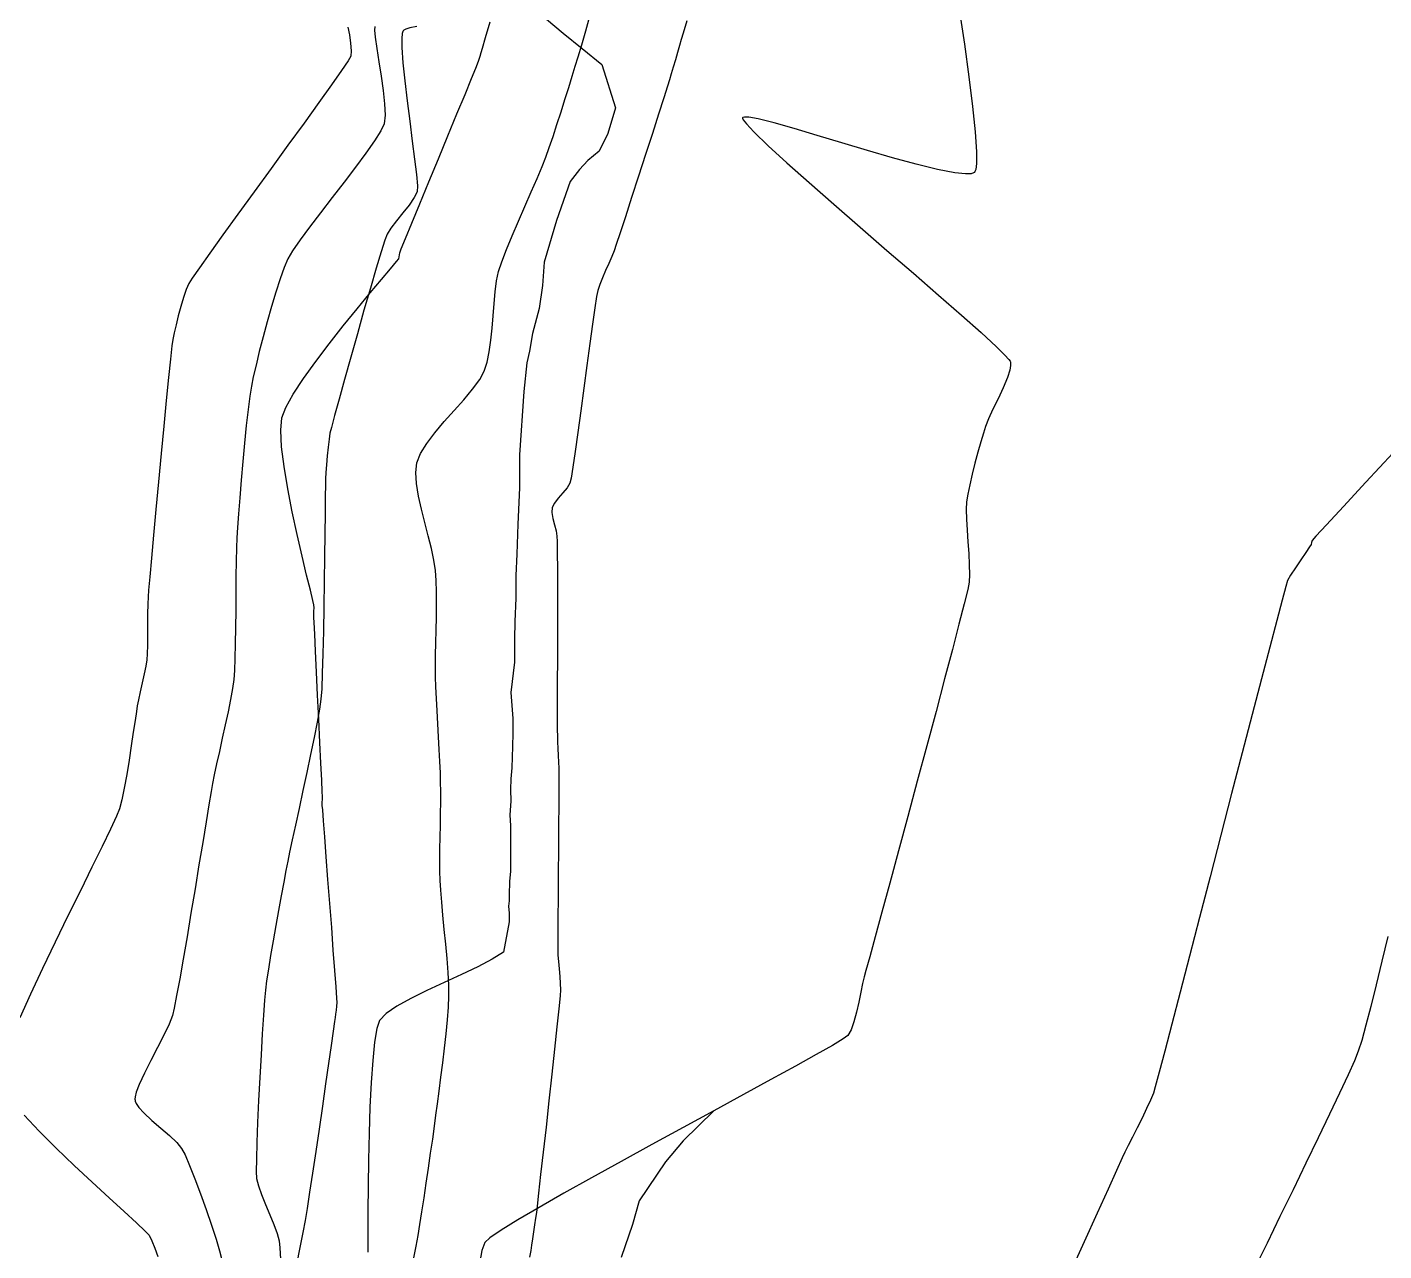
# Model space of a CAD drawing. Header units: metres. Extents: x 708868 to 711043, y 5411316 to 5413138.
# Drawn here: x 709140.5 to 709249.4, y 5411557.1 to 5411655.3 of the extents above; entities that cross this region are included whole.
import ezdxf

# ---------------------------------------------------------------- set-up
doc = ezdxf.new("R2010")
doc.units = ezdxf.units.M
for name, color, linetype in [('Rionegro 2010_Contours', 7, 'Continuous'), ('Rionegro 2014_Contours', 7, 'Continuous'), ('Rionegro 2018_Contours', 7, 'Continuous')]:
    doc.layers.add(name, color=color, linetype=linetype)

msp = doc.modelspace()

# ---------------------------------------------------------------- linework, layer by layer
at = {"layer": 'Rionegro 2010_Contours'}
for points in [[(709250.14, 5411621.12, 231), (709247.95, 5411618.77, 231), (709246.15, 5411616.83, 231), (709244.79, 5411615.36, 231), (709243.93, 5411614.43, 231), (709243.63, 5411614.1, 231), (709243.59, 5411613.94, 231), (709243.56, 5411613.77, 231), (709243.43, 5411613.58, 231), (709243.12, 5411613.14, 231), (709242.72, 5411612.55, 231), (709242.29, 5411611.91, 231), (709241.91, 5411611.32, 231), (709241.66, 5411610.87, 231), (709241.53, 5411610.41, 231), (709241.23, 5411609.31, 231), (709240.79, 5411607.66, 231), (709240.23, 5411605.53, 231), (709239.56, 5411602.99, 231), (709238.82, 5411600.14, 231), (709238.02, 5411597.05, 231), (709237.17, 5411593.79, 231), (709236.31, 5411590.45, 231), (709235.44, 5411587.11, 231), (709234.6, 5411583.85, 231), (709233.79, 5411580.73, 231), (709233.04, 5411577.86, 231), (709232.37, 5411575.29, 231), (709231.8, 5411573.12, 231), (709231.35, 5411571.42, 231), (709231.04, 5411570.26, 231), (709230.89, 5411569.74, 231), (709230.66, 5411569.19, 231), (709230.35, 5411568.51, 231), (709229.98, 5411567.75, 231), (709229.59, 5411566.97, 231), (709229.21, 5411566.22, 231), (709228.87, 5411565.55, 231), (709228.61, 5411565.01, 231), (709228.4, 5411564.55, 231), (709227.94, 5411563.55, 231), (709227.26, 5411562.05, 231), (709226.38, 5411560.12, 231), (709225.33, 5411557.82, 231), (709224.15, 5411555.22, 231)], [(709249.71, 5411582.32, 232), (709249.24, 5411580.34, 232), (709248.78, 5411578.44, 232), (709248.35, 5411576.71, 232), (709247.95, 5411575.2, 232), (709247.62, 5411573.98, 232), (709247.34, 5411573.13, 232), (709247.02, 5411572.35, 232), (709246.52, 5411571.21, 232), (709245.84, 5411569.76, 232), (709245.04, 5411568.06, 232), (709244.13, 5411566.16, 232), (709243.14, 5411564.12, 232), (709242.11, 5411561.99, 232), (709241.05, 5411559.84, 232), (709240.02, 5411557.72, 232), (709239.02, 5411555.69, 232)]]:
    msp.add_polyline3d(points, dxfattribs=at)
at = {"layer": 'Rionegro 2014_Contours'}
for points in [[(709182.2, 5411655.92, 229), (709183.54, 5411654.81, 229), (709185.04, 5411653.58, 229), (709186.64, 5411652.28, 229), (709186.64, 5411652.28, 229), (709186.64, 5411652.28, 229), (709187.74, 5411648.81, 229), (709187.1, 5411646.75, 229), (709186.41, 5411645.32, 229), (709185.52, 5411644.59, 229), (709184.83, 5411643.85, 229), (709184.83, 5411643.85, 229), (709184.83, 5411643.85, 229), (709184.83, 5411643.85, 229), (709184.83, 5411643.85, 229), (709184.1, 5411642.89, 229), (709182.98, 5411639.78, 229), (709181.99, 5411636.42, 229), (709181.86, 5411634.56, 229), (709181.61, 5411632.7, 229), (709181.61, 5411632.7, 229), (709181.07, 5411630.69, 229), (709181.07, 5411630.69, 229), (709181.07, 5411630.69, 229), (709181.07, 5411630.69, 229), (709181.07, 5411630.69, 229), (709181.07, 5411630.69, 229), (709180.82, 5411629.29, 229), (709180.62, 5411628.35, 229), (709180.62, 5411628.35, 229), (709180.62, 5411628.35, 229), (709180.38, 5411626.06, 229), (709180.38, 5411626.06, 229), (709180.02, 5411620.97, 229), (709180.02, 5411618.31, 229), (709179.9, 5411615.41, 229), (709179.81, 5411612.99, 229), (709179.73, 5411611.27, 229), (709179.73, 5411609.47, 229), (709179.66, 5411607.6, 229), (709179.63, 5411606.18, 229), (709179.63, 5411604.33, 229), (709179.33, 5411601.89, 229), (709179.48, 5411599.81, 229), (709179.48, 5411598.63, 229), (709179.47, 5411597.55, 229), (709179.42, 5411595.85, 229), (709179.33, 5411594.97, 229), (709179.29, 5411594.1, 229), (709179.33, 5411593.18, 229), (709179.24, 5411592.07, 229), (709179.29, 5411591.2, 229), (709179.29, 5411590.6, 229), (709179.29, 5411589.54, 229), (709179.29, 5411588.71, 229), (709179.29, 5411587.56, 229), (709179.22, 5411586.72, 229), (709179.19, 5411585.66, 229), (709179.19, 5411585.17, 229), (709179.19, 5411585.17, 229), (709179.13, 5411584.75, 229), (709179.19, 5411584.2, 229), (709179.19, 5411583.5, 229), (709179.19, 5411583.5, 229), (709179.19, 5411583.5, 229), (709179.19, 5411583.5, 229), (709179.19, 5411583.5, 229), (709178.73, 5411581.06, 229), (709177.82, 5411580.5, 229), (709176.67, 5411579.89, 229), (709175.36, 5411579.27, 229), (709173.97, 5411578.62, 229), (709172.59, 5411577.98, 229), (709171.3, 5411577.34, 229), (709170.18, 5411576.73, 229), (709169.32, 5411576.14, 229), (709168.8, 5411575.59, 229), (709168.58, 5411574.94, 229), (709168.39, 5411573.84, 229), (709168.24, 5411572.37, 229), (709168.12, 5411570.6, 229), (709168.02, 5411568.63, 229), (709167.95, 5411566.53, 229), (709167.9, 5411564.39, 229), (709167.87, 5411562.28, 229), (709167.85, 5411560.29, 229), (709167.84, 5411558.5, 229), (709167.84, 5411556.99, 229)], [(709215.32, 5411656.7, 230), (709215.73, 5411653.91, 230), (709216.09, 5411651.29, 230), (709216.39, 5411648.92, 230), (709216.59, 5411646.89, 230), (709216.7, 5411645.27, 230), (709216.69, 5411644.34, 230), (709216.64, 5411643.87, 230), (709216.57, 5411643.69, 230), (709216.53, 5411643.63, 230), (709216.46, 5411643.59, 230), (709216.26, 5411643.52, 230), (709215.81, 5411643.5, 230), (709214.96, 5411643.59, 230), (709213.56, 5411643.86, 230), (709211.86, 5411644.28, 230), (709209.96, 5411644.8, 230), (709207.94, 5411645.39, 230), (709205.89, 5411646, 230), (709203.9, 5411646.6, 230), (709202.06, 5411647.14, 230), (709200.45, 5411647.6, 230), (709199.17, 5411647.92, 230), (709198.43, 5411648.05, 230), (709198.08, 5411648.07, 230), (709197.95, 5411648.04, 230), (709197.92, 5411648.01, 230), (709197.92, 5411647.97, 230), (709197.98, 5411647.84, 230), (709198.23, 5411647.52, 230), (709198.83, 5411646.87, 230), (709199.98, 5411645.77, 230), (709201.48, 5411644.4, 230), (709203.26, 5411642.81, 230), (709205.25, 5411641.07, 230), (709207.36, 5411639.23, 230), (709209.51, 5411637.37, 230), (709211.64, 5411635.53, 230), (709213.66, 5411633.77, 230), (709215.49, 5411632.17, 230), (709217.06, 5411630.77, 230), (709218.29, 5411629.64, 230), (709218.98, 5411628.97, 230), (709219.3, 5411628.62, 230), (709219.41, 5411628.48, 230), (709219.43, 5411628.43, 230), (709219.44, 5411628.34, 230), (709219.44, 5411628.13, 230), (709219.38, 5411627.76, 230), (709219.19, 5411627.17, 230), (709218.85, 5411626.34, 230), (709218.44, 5411625.47, 230), (709218.02, 5411624.62, 230), (709217.66, 5411623.86, 230), (709217.41, 5411623.25, 230), (709217.25, 5411622.71, 230), (709217.04, 5411622.01, 230), (709216.81, 5411621.18, 230), (709216.57, 5411620.3, 230), (709216.35, 5411619.41, 230), (709216.15, 5411618.56, 230), (709215.99, 5411617.8, 230), (709215.9, 5411617.2, 230), (709215.88, 5411616.59, 230), (709215.9, 5411615.81, 230), (709215.94, 5411614.93, 230), (709216.01, 5411613.99, 230), (709216.07, 5411613.05, 230), (709216.12, 5411612.15, 230), (709216.14, 5411611.37, 230), (709216.1, 5411610.74, 230), (709215.99, 5411610.16, 230), (709215.71, 5411609.02, 230), (709215.29, 5411607.39, 230), (709214.76, 5411605.35, 230), (709214.14, 5411602.99, 230), (709213.45, 5411600.38, 230), (709212.71, 5411597.62, 230), (709211.94, 5411594.78, 230), (709211.18, 5411591.94, 230), (709210.44, 5411589.19, 230), (709209.74, 5411586.61, 230), (709209.1, 5411584.28, 230), (709208.56, 5411582.28, 230), (709208.13, 5411580.69, 230), (709207.83, 5411579.6, 230), (709207.69, 5411579.09, 230), (709207.56, 5411578.54, 230), (709207.41, 5411577.84, 230), (709207.25, 5411577.05, 230), (709207.07, 5411576.24, 230), (709206.86, 5411575.48, 230), (709206.63, 5411574.84, 230), (709206.38, 5411574.38, 230), (709206, 5411574.1, 230), (709205.13, 5411573.58, 230), (709203.82, 5411572.84, 230), (709202.16, 5411571.91, 230), (709200.19, 5411570.83, 230), (709197.99, 5411569.63, 230), (709195.62, 5411568.34, 230), (709193.15, 5411566.99, 230), (709190.65, 5411565.63, 230), (709188.18, 5411564.27, 230), (709185.8, 5411562.95, 230), (709183.58, 5411561.71, 230), (709181.6, 5411560.58, 230), (709179.9, 5411559.58, 230), (709178.56, 5411558.76, 230), (709177.65, 5411558.14, 230), (709177.23, 5411557.76, 230), (709176.99, 5411557.12, 230), (709176.83, 5411556.2, 230)], [(709166.26, 5411655.29, 226), (709166.37, 5411654.66, 226), (709166.46, 5411653.99, 226), (709166.52, 5411653.39, 226), (709166.49, 5411652.96, 226), (709166.28, 5411652.59, 226), (709165.74, 5411651.8, 226), (709164.93, 5411650.66, 226), (709163.91, 5411649.23, 226), (709162.73, 5411647.59, 226), (709161.44, 5411645.8, 226), (709160.09, 5411643.94, 226), (709158.73, 5411642.08, 226), (709157.43, 5411640.28, 226), (709156.22, 5411638.61, 226), (709155.17, 5411637.15, 226), (709154.33, 5411635.97, 226), (709153.75, 5411635.13, 226), (709153.48, 5411634.7, 226), (709153.28, 5411634.22, 226), (709153.06, 5411633.59, 226), (709152.85, 5411632.87, 226), (709152.64, 5411632.12, 226), (709152.46, 5411631.4, 226), (709152.31, 5411630.75, 226), (709152.2, 5411630.23, 226), (709152.13, 5411629.7, 226), (709152.01, 5411628.64, 226), (709151.86, 5411627.16, 226), (709151.68, 5411625.33, 226), (709151.48, 5411623.27, 226), (709151.27, 5411621.06, 226), (709151.05, 5411618.8, 226), (709150.84, 5411616.59, 226), (709150.65, 5411614.52, 226), (709150.49, 5411612.68, 226), (709150.35, 5411611.18, 226), (709150.26, 5411610.11, 226), (709150.21, 5411609.56, 226), (709150.19, 5411608.97, 226), (709150.18, 5411608.22, 226), (709150.17, 5411607.37, 226), (709150.17, 5411606.5, 226), (709150.16, 5411605.69, 226), (709150.14, 5411605, 226), (709150.11, 5411604.52, 226), (709150.03, 5411604.02, 226), (709149.9, 5411603.38, 226), (709149.75, 5411602.67, 226), (709149.59, 5411601.96, 226), (709149.45, 5411601.32, 226), (709149.35, 5411600.82, 226), (709149.28, 5411600.38, 226), (709149.17, 5411599.65, 226), (709149.03, 5411598.71, 226), (709148.87, 5411597.62, 226), (709148.69, 5411596.47, 226), (709148.5, 5411595.31, 226), (709148.3, 5411594.23, 226), (709148.11, 5411593.29, 226), (709147.93, 5411592.57, 226), (709147.68, 5411591.96, 226), (709147.2, 5411590.93, 226), (709146.53, 5411589.54, 226), (709145.71, 5411587.88, 226), (709144.78, 5411585.99, 226), (709143.78, 5411583.97, 226), (709142.75, 5411581.86, 226), (709141.74, 5411579.75, 226), (709140.78, 5411577.7, 226), (709139.92, 5411575.78, 226)], [(709168.41, 5411655.34, 227), (709168.4, 5411655.05, 227), (709168.44, 5411654.49, 227), (709168.57, 5411653.58, 227), (709168.74, 5411652.51, 227), (709168.92, 5411651.36, 227), (709169.08, 5411650.2, 227), (709169.2, 5411649.12, 227), (709169.23, 5411648.21, 227), (709169.15, 5411647.52, 227), (709168.89, 5411646.95, 227), (709168.39, 5411646.15, 227), (709167.7, 5411645.16, 227), (709166.87, 5411644.04, 227), (709165.95, 5411642.84, 227), (709165, 5411641.61, 227), (709164.05, 5411640.39, 227), (709163.17, 5411639.24, 227), (709162.41, 5411638.21, 227), (709161.81, 5411637.34, 227), (709161.43, 5411636.69, 227), (709161.13, 5411635.99, 227), (709160.81, 5411635.09, 227), (709160.47, 5411634.03, 227), (709160.12, 5411632.87, 227), (709159.77, 5411631.65, 227), (709159.44, 5411630.43, 227), (709159.14, 5411629.25, 227), (709158.88, 5411628.16, 227), (709158.66, 5411627.22, 227), (709158.51, 5411626.47, 227), (709158.38, 5411625.67, 227), (709158.24, 5411624.6, 227), (709158.1, 5411623.32, 227), (709157.96, 5411621.91, 227), (709157.82, 5411620.43, 227), (709157.69, 5411618.94, 227), (709157.57, 5411617.51, 227), (709157.47, 5411616.22, 227), (709157.39, 5411615.13, 227), (709157.34, 5411614.3, 227), (709157.31, 5411613.49, 227), (709157.28, 5411612.44, 227), (709157.27, 5411611.21, 227), (709157.26, 5411609.87, 227), (709157.25, 5411608.48, 227), (709157.23, 5411607.1, 227), (709157.21, 5411605.79, 227), (709157.19, 5411604.62, 227), (709157.15, 5411603.65, 227), (709157.09, 5411602.94, 227), (709156.99, 5411602.22, 227), (709156.83, 5411601.34, 227), (709156.64, 5411600.35, 227), (709156.41, 5411599.3, 227), (709156.17, 5411598.22, 227), (709155.94, 5411597.16, 227), (709155.72, 5411596.18, 227), (709155.53, 5411595.3, 227), (709155.39, 5411594.59, 227), (709155.27, 5411593.94, 227), (709155.09, 5411592.88, 227), (709154.87, 5411591.51, 227), (709154.6, 5411589.87, 227), (709154.3, 5411588.06, 227), (709153.99, 5411586.15, 227), (709153.66, 5411584.2, 227), (709153.35, 5411582.3, 227), (709153.04, 5411580.51, 227), (709152.76, 5411578.91, 227), (709152.51, 5411577.57, 227), (709152.32, 5411576.57, 227), (709152.17, 5411575.98, 227), (709151.9, 5411575.28, 227), (709151.48, 5411574.39, 227), (709150.97, 5411573.4, 227), (709150.43, 5411572.36, 227), (709149.92, 5411571.35, 227), (709149.5, 5411570.44, 227), (709149.27, 5411569.82, 227), (709149.17, 5411569.45, 227), (709149.16, 5411569.26, 227), (709149.17, 5411569.18, 227), (709149.19, 5411569.1, 227), (709149.27, 5411568.91, 227), (709149.47, 5411568.61, 227), (709149.88, 5411568.16, 227), (709150.52, 5411567.56, 227), (709151.23, 5411566.94, 227), (709151.93, 5411566.34, 227), (709152.52, 5411565.78, 227), (709152.91, 5411565.3, 227), (709153.18, 5411564.79, 227), (709153.54, 5411563.95, 227), (709153.96, 5411562.88, 227), (709154.42, 5411561.67, 227), (709154.88, 5411560.4, 227), (709155.31, 5411559.16, 227), (709155.68, 5411558.03, 227), (709155.96, 5411557.1, 227), (709156.12, 5411556.47, 227)], [(709171.78, 5411655.33, 228), (709171.22, 5411655.24, 228), (709170.9, 5411655.13, 228), (709170.75, 5411655.03, 228), (709170.7, 5411654.98, 228), (709170.67, 5411654.92, 228), (709170.62, 5411654.76, 228), (709170.58, 5411654.38, 228), (709170.59, 5411653.64, 228), (709170.67, 5411652.42, 228), (709170.82, 5411650.97, 228), (709171.01, 5411649.38, 228), (709171.22, 5411647.73, 228), (709171.42, 5411646.13, 228), (709171.61, 5411644.68, 228), (709171.75, 5411643.45, 228), (709171.83, 5411642.56, 228), (709171.81, 5411642.08, 228), (709171.58, 5411641.6, 228), (709171.17, 5411641.01, 228), (709170.66, 5411640.37, 228), (709170.14, 5411639.74, 228), (709169.69, 5411639.16, 228), (709169.39, 5411638.68, 228), (709169.21, 5411638.2, 228), (709168.92, 5411637.26, 228), (709168.52, 5411635.94, 228), (709168.06, 5411634.35, 228), (709167.54, 5411632.56, 228), (709167.01, 5411630.68, 228), (709166.48, 5411628.8, 228), (709165.98, 5411627.02, 228), (709165.54, 5411625.42, 228), (709165.18, 5411624.11, 228), (709164.93, 5411623.17, 228), (709164.81, 5411622.7, 228), (709164.74, 5411622.21, 228), (709164.67, 5411621.58, 228), (709164.6, 5411620.88, 228), (709164.54, 5411620.17, 228), (709164.49, 5411619.54, 228), (709164.46, 5411619.04, 228), (709164.45, 5411618.57, 228), (709164.44, 5411617.61, 228), (709164.42, 5411616.27, 228), (709164.4, 5411614.63, 228), (709164.38, 5411612.77, 228), (709164.36, 5411610.79, 228), (709164.33, 5411608.78, 228), (709164.29, 5411606.82, 228), (709164.25, 5411605.01, 228), (709164.2, 5411603.44, 228), (709164.15, 5411602.19, 228), (709164.08, 5411601.35, 228), (709163.97, 5411600.55, 228), (709163.78, 5411599.51, 228), (709163.55, 5411598.28, 228), (709163.26, 5411596.92, 228), (709162.96, 5411595.48, 228), (709162.64, 5411594.02, 228), (709162.33, 5411592.59, 228), (709162.04, 5411591.26, 228), (709161.78, 5411590.07, 228), (709161.57, 5411589.09, 228), (709161.42, 5411588.36, 228), (709161.28, 5411587.61, 228), (709161.1, 5411586.67, 228), (709160.9, 5411585.59, 228), (709160.69, 5411584.41, 228), (709160.47, 5411583.19, 228), (709160.25, 5411581.97, 228), (709160.05, 5411580.79, 228), (709159.87, 5411579.7, 228), (709159.73, 5411578.76, 228), (709159.64, 5411578.01, 228), (709159.56, 5411577.2, 228), (709159.48, 5411576, 228), (709159.38, 5411574.51, 228), (709159.28, 5411572.81, 228), (709159.18, 5411571, 228), (709159.09, 5411569.16, 228), (709159.01, 5411567.4, 228), (709158.95, 5411565.8, 228), (709158.91, 5411564.46, 228), (709158.9, 5411563.46, 228), (709158.93, 5411562.9, 228), (709159.08, 5411562.32, 228), (709159.33, 5411561.61, 228), (709159.65, 5411560.81, 228), (709159.99, 5411559.99, 228), (709160.32, 5411559.2, 228), (709160.58, 5411558.48, 228), (709160.74, 5411557.91, 228), (709160.8, 5411557.35, 228), (709160.85, 5411556.42, 228)], [(709250.14, 5411621.12, 231), (709247.95, 5411618.77, 231), (709246.15, 5411616.83, 231), (709244.79, 5411615.36, 231), (709243.93, 5411614.43, 231), (709243.63, 5411614.1, 231), (709243.59, 5411613.94, 231), (709243.56, 5411613.77, 231), (709243.43, 5411613.58, 231), (709243.12, 5411613.14, 231), (709242.72, 5411612.55, 231), (709242.29, 5411611.91, 231), (709241.91, 5411611.32, 231), (709241.66, 5411610.87, 231), (709241.53, 5411610.41, 231), (709241.23, 5411609.31, 231), (709240.79, 5411607.66, 231), (709240.23, 5411605.53, 231), (709239.56, 5411602.99, 231), (709238.82, 5411600.14, 231), (709238.02, 5411597.05, 231), (709237.17, 5411593.79, 231), (709236.31, 5411590.45, 231), (709235.44, 5411587.11, 231), (709234.6, 5411583.85, 231), (709233.79, 5411580.73, 231), (709233.04, 5411577.86, 231), (709232.37, 5411575.29, 231), (709231.8, 5411573.12, 231), (709231.35, 5411571.42, 231), (709231.04, 5411570.26, 231), (709230.89, 5411569.74, 231), (709230.66, 5411569.19, 231), (709230.35, 5411568.51, 231), (709229.98, 5411567.75, 231), (709229.59, 5411566.97, 231), (709229.21, 5411566.22, 231), (709228.87, 5411565.55, 231), (709228.61, 5411565.01, 231), (709228.4, 5411564.55, 231), (709227.94, 5411563.55, 231), (709227.26, 5411562.05, 231), (709226.38, 5411560.12, 231), (709225.33, 5411557.82, 231), (709224.15, 5411555.22, 231)], [(709249.71, 5411582.32, 232), (709249.24, 5411580.34, 232), (709248.78, 5411578.44, 232), (709248.35, 5411576.71, 232), (709247.95, 5411575.2, 232), (709247.62, 5411573.98, 232), (709247.34, 5411573.13, 232), (709247.02, 5411572.35, 232), (709246.52, 5411571.21, 232), (709245.84, 5411569.76, 232), (709245.04, 5411568.06, 232), (709244.13, 5411566.16, 232), (709243.14, 5411564.12, 232), (709242.11, 5411561.99, 232), (709241.05, 5411559.84, 232), (709240.02, 5411557.72, 232), (709239.02, 5411555.69, 232)], [(709140.27, 5411567.97, 226), (709141.48, 5411566.69, 226), (709142.84, 5411565.33, 226), (709144.28, 5411563.95, 226), (709145.72, 5411562.6, 226), (709147.09, 5411561.35, 226), (709148.3, 5411560.24, 226), (709149.29, 5411559.33, 226), (709149.98, 5411558.68, 226), (709150.29, 5411558.34, 226), (709150.51, 5411557.9, 226), (709150.76, 5411557.31, 226), (709151.01, 5411556.64, 226)]]:
    msp.add_polyline3d(points, dxfattribs=at)
at = {"layer": 'Rionegro 2018_Contours'}
for points in [[(709171.53, 5411556.53, 228), (709171.73, 5411557.48, 228), (709171.89, 5411558.33, 228), (709172.03, 5411559.2, 228), (709172.19, 5411560.22, 228), (709172.37, 5411561.34, 228), (709172.54, 5411562.52, 228), (709172.72, 5411563.73, 228), (709172.89, 5411564.92, 228), (709173.06, 5411566.06, 228), (709173.2, 5411567.09, 228), (709173.32, 5411567.99, 228), (709173.43, 5411568.89, 228), (709173.57, 5411569.91, 228), (709173.72, 5411571.02, 228), (709173.86, 5411572.18, 228), (709174.01, 5411573.36, 228), (709174.13, 5411574.52, 228), (709174.24, 5411575.62, 228), (709174.32, 5411576.64, 228), (709174.35, 5411577.52, 228), (709174.34, 5411578.42, 228), (709174.29, 5411579.44, 228), (709174.21, 5411580.55, 228), (709174.1, 5411581.71, 228), (709173.99, 5411582.88, 228), (709173.88, 5411584.02, 228), (709173.78, 5411585.08, 228), (709173.7, 5411586.03, 228), (709173.66, 5411586.82, 228), (709173.64, 5411587.57, 228), (709173.64, 5411588.42, 228), (709173.64, 5411589.33, 228), (709173.66, 5411590.28, 228), (709173.67, 5411591.24, 228), (709173.69, 5411592.19, 228), (709173.7, 5411593.1, 228), (709173.7, 5411593.94, 228), (709173.69, 5411594.7, 228), (709173.67, 5411595.46, 228), (709173.63, 5411596.35, 228), (709173.58, 5411597.32, 228), (709173.52, 5411598.35, 228), (709173.47, 5411599.39, 228), (709173.41, 5411600.43, 228), (709173.36, 5411601.42, 228), (709173.32, 5411602.34, 228), (709173.29, 5411603.16, 228), (709173.28, 5411603.97, 228), (709173.29, 5411604.89, 228), (709173.31, 5411605.87, 228), (709173.33, 5411606.9, 228), (709173.35, 5411607.94, 228), (709173.36, 5411608.97, 228), (709173.35, 5411609.96, 228), (709173.33, 5411610.87, 228), (709173.28, 5411611.68, 228), (709173.16, 5411612.51, 228), (709172.96, 5411613.44, 228), (709172.7, 5411614.46, 228), (709172.42, 5411615.53, 228), (709172.15, 5411616.61, 228), (709171.92, 5411617.66, 228), (709171.76, 5411618.66, 228), (709171.71, 5411619.56, 228), (709171.79, 5411620.33, 228), (709172.08, 5411621.07, 228), (709172.58, 5411621.88, 228), (709173.24, 5411622.74, 228), (709173.99, 5411623.63, 228), (709174.79, 5411624.52, 228), (709175.56, 5411625.39, 228), (709176.26, 5411626.23, 228), (709176.83, 5411627, 228), (709177.2, 5411627.69, 228), (709177.43, 5411628.41, 228), (709177.6, 5411629.24, 228), (709177.73, 5411630.16, 228), (709177.82, 5411631.13, 228), (709177.9, 5411632.13, 228), (709177.98, 5411633.11, 228), (709178.07, 5411634.05, 228), (709178.19, 5411634.92, 228), (709178.35, 5411635.67, 228), (709178.61, 5411636.46, 228), (709178.98, 5411637.43, 228), (709179.43, 5411638.53, 228), (709179.93, 5411639.71, 228), (709180.45, 5411640.9, 228), (709180.96, 5411642.07, 228), (709181.44, 5411643.15, 228), (709181.84, 5411644.09, 228), (709182.13, 5411644.84, 228), (709182.41, 5411645.63, 228), (709182.72, 5411646.52, 228), (709183.03, 5411647.48, 228), (709183.36, 5411648.48, 228), (709183.67, 5411649.48, 228), (709183.98, 5411650.45, 228), (709184.26, 5411651.35, 228), (709184.5, 5411652.14, 228), (709184.73, 5411652.91, 228), (709185.02, 5411653.87, 228), (709185.34, 5411654.98, 228), (709185.68, 5411656.17, 228)], [(709215.32, 5411656.7, 230), (709215.73, 5411653.91, 230), (709216.09, 5411651.29, 230), (709216.39, 5411648.92, 230), (709216.59, 5411646.89, 230), (709216.7, 5411645.27, 230), (709216.69, 5411644.34, 230), (709216.64, 5411643.87, 230), (709216.57, 5411643.69, 230), (709216.53, 5411643.63, 230), (709216.46, 5411643.59, 230), (709216.26, 5411643.52, 230), (709215.81, 5411643.5, 230), (709214.96, 5411643.59, 230), (709213.56, 5411643.86, 230), (709211.86, 5411644.28, 230), (709209.96, 5411644.8, 230), (709207.94, 5411645.39, 230), (709205.89, 5411646, 230), (709203.9, 5411646.6, 230), (709202.06, 5411647.14, 230), (709200.45, 5411647.6, 230), (709199.17, 5411647.92, 230), (709198.43, 5411648.05, 230), (709198.08, 5411648.07, 230), (709197.95, 5411648.04, 230), (709197.92, 5411648.01, 230), (709197.92, 5411647.97, 230), (709197.98, 5411647.84, 230), (709198.23, 5411647.52, 230), (709198.83, 5411646.87, 230), (709199.98, 5411645.77, 230), (709201.48, 5411644.4, 230), (709203.26, 5411642.81, 230), (709205.25, 5411641.07, 230), (709207.36, 5411639.23, 230), (709209.51, 5411637.37, 230), (709211.64, 5411635.53, 230), (709213.66, 5411633.77, 230), (709215.49, 5411632.17, 230), (709217.06, 5411630.77, 230), (709218.29, 5411629.64, 230), (709218.98, 5411628.97, 230), (709219.3, 5411628.62, 230), (709219.41, 5411628.48, 230), (709219.43, 5411628.43, 230), (709219.44, 5411628.34, 230), (709219.44, 5411628.13, 230), (709219.38, 5411627.76, 230), (709219.19, 5411627.17, 230), (709218.85, 5411626.34, 230), (709218.44, 5411625.47, 230), (709218.02, 5411624.62, 230), (709217.66, 5411623.86, 230), (709217.41, 5411623.25, 230), (709217.25, 5411622.71, 230), (709217.04, 5411622.01, 230), (709216.81, 5411621.18, 230), (709216.57, 5411620.3, 230), (709216.35, 5411619.41, 230), (709216.15, 5411618.56, 230), (709215.99, 5411617.8, 230), (709215.9, 5411617.2, 230), (709215.88, 5411616.59, 230), (709215.9, 5411615.81, 230), (709215.94, 5411614.93, 230), (709216.01, 5411613.99, 230), (709216.07, 5411613.05, 230), (709216.12, 5411612.15, 230), (709216.14, 5411611.37, 230), (709216.1, 5411610.74, 230), (709215.99, 5411610.16, 230), (709215.71, 5411609.02, 230), (709215.29, 5411607.39, 230), (709214.76, 5411605.35, 230), (709214.14, 5411602.99, 230), (709213.45, 5411600.38, 230), (709212.71, 5411597.62, 230), (709211.94, 5411594.78, 230), (709211.18, 5411591.94, 230), (709210.44, 5411589.19, 230), (709209.74, 5411586.61, 230), (709209.1, 5411584.28, 230), (709208.56, 5411582.28, 230), (709208.13, 5411580.69, 230), (709207.83, 5411579.6, 230), (709207.69, 5411579.09, 230), (709207.56, 5411578.54, 230), (709207.41, 5411577.84, 230), (709207.25, 5411577.05, 230), (709207.07, 5411576.24, 230), (709206.86, 5411575.48, 230), (709206.63, 5411574.84, 230), (709206.38, 5411574.38, 230), (709206, 5411574.1, 230), (709205.13, 5411573.58, 230), (709203.82, 5411572.84, 230), (709202.16, 5411571.91, 230), (709200.19, 5411570.83, 230), (709197.99, 5411569.63, 230), (709195.62, 5411568.34, 230), (709193.15, 5411565.91, 230), (709191.75, 5411564.24, 230), (709189.63, 5411561.11, 230), (709189.1, 5411559.21, 230), (709188.17, 5411556.55, 230)], [(709162.15, 5411555.99, 227), (709162.43, 5411557.37, 227), (709162.67, 5411558.57, 227), (709162.85, 5411559.54, 227), (709163.01, 5411560.5, 227), (709163.21, 5411561.79, 227), (709163.44, 5411563.34, 227), (709163.7, 5411565.06, 227), (709163.96, 5411566.87, 227), (709164.23, 5411568.71, 227), (709164.49, 5411570.49, 227), (709164.73, 5411572.14, 227), (709164.94, 5411573.57, 227), (709165.1, 5411574.71, 227), (709165.21, 5411575.49, 227), (709165.26, 5411575.81, 227), (709165.29, 5411576.09, 227), (709165.33, 5411576.41, 227), (709165.37, 5411576.73, 227), (709165.39, 5411577.01, 227), (709165.36, 5411577.38, 227), (709165.3, 5411578.28, 227), (709165.2, 5411579.59, 227), (709165.08, 5411581.21, 227), (709164.95, 5411583.04, 227), (709164.8, 5411584.97, 227), (709164.65, 5411586.89, 227), (709164.51, 5411588.71, 227), (709164.39, 5411590.32, 227), (709164.29, 5411591.61, 227), (709164.23, 5411592.49, 227), (709164.2, 5411592.83, 227), (709164.2, 5411593.06, 227), (709164.21, 5411593.33, 227), (709164.21, 5411593.56, 227), (709164.19, 5411593.93, 227), (709164.15, 5411594.86, 227), (709164.08, 5411596.22, 227), (709164, 5411597.89, 227), (709163.91, 5411599.75, 227), (709163.82, 5411601.67, 227), (709163.73, 5411603.53, 227), (709163.65, 5411605.21, 227), (709163.59, 5411606.58, 227), (709163.55, 5411607.52, 227), (709163.53, 5411607.91, 227), (709163.53, 5411608.14, 227), (709163.53, 5411608.42, 227), (709163.54, 5411608.69, 227), (709163.53, 5411608.92, 227), (709163.45, 5411609.27, 227), (709163.24, 5411610.1, 227), (709162.94, 5411611.32, 227), (709162.58, 5411612.84, 227), (709162.18, 5411614.57, 227), (709161.79, 5411616.4, 227), (709161.43, 5411618.25, 227), (709161.13, 5411620.02, 227), (709160.93, 5411621.62, 227), (709160.86, 5411622.95, 227), (709160.95, 5411623.93, 227), (709161.27, 5411624.76, 227), (709161.87, 5411625.84, 227), (709162.69, 5411627.09, 227), (709163.67, 5411628.45, 227), (709164.75, 5411629.88, 227), (709165.87, 5411631.32, 227), (709166.99, 5411632.69, 227), (709168.03, 5411633.96, 227), (709168.94, 5411635.04, 227), (709169.67, 5411635.9, 227), (709170.15, 5411636.47, 227), (709170.34, 5411636.7, 227), (709170.37, 5411636.84, 227), (709170.38, 5411637.02, 227), (709170.41, 5411637.18, 227), (709170.53, 5411637.5, 227), (709170.87, 5411638.33, 227), (709171.38, 5411639.56, 227), (709172.02, 5411641.11, 227), (709172.74, 5411642.86, 227), (709173.51, 5411644.72, 227), (709174.28, 5411646.57, 227), (709175, 5411648.33, 227), (709175.65, 5411649.89, 227), (709176.16, 5411651.15, 227), (709176.51, 5411652, 227), (709176.65, 5411652.34, 227), (709176.75, 5411652.63, 227), (709176.86, 5411652.95, 227), (709176.95, 5411653.24, 227), (709177.05, 5411653.59, 227), (709177.3, 5411654.45, 227), (709177.67, 5411655.71, 227)], [(709193.46, 5411655.78, 229), (709193.16, 5411654.8, 229), (709193, 5411654.29, 229), (709192.86, 5411653.81, 229), (709192.7, 5411653.26, 229), (709192.53, 5411652.67, 229), (709192.36, 5411652.08, 229), (709192.2, 5411651.53, 229), (709192.06, 5411651.05, 229), (709191.9, 5411650.55, 229), (709191.6, 5411649.61, 229), (709191.18, 5411648.31, 229), (709190.69, 5411646.76, 229), (709190.14, 5411645.07, 229), (709189.57, 5411643.32, 229), (709189.02, 5411641.62, 229), (709188.52, 5411640.07, 229), (709188.09, 5411638.78, 229), (709187.78, 5411637.83, 229), (709187.61, 5411637.34, 229), (709187.42, 5411636.87, 229), (709187.18, 5411636.33, 229), (709186.93, 5411635.75, 229), (709186.68, 5411635.18, 229), (709186.46, 5411634.64, 229), (709186.3, 5411634.16, 229), (709186.21, 5411633.68, 229), (709186.07, 5411632.75, 229), (709185.88, 5411631.45, 229), (709185.67, 5411629.89, 229), (709185.43, 5411628.14, 229), (709185.18, 5411626.31, 229), (709184.94, 5411624.49, 229), (709184.7, 5411622.76, 229), (709184.49, 5411621.23, 229), (709184.3, 5411619.97, 229), (709184.16, 5411619.1, 229), (709184.07, 5411618.69, 229), (709183.84, 5411618.32, 229), (709183.5, 5411617.91, 229), (709183.13, 5411617.5, 229), (709182.82, 5411617.1, 229), (709182.64, 5411616.74, 229), (709182.62, 5411616.35, 229), (709182.71, 5411615.87, 229), (709182.83, 5411615.36, 229), (709182.96, 5411614.87, 229), (709183.03, 5411614.45, 229), (709183.04, 5411614.02, 229), (709183.05, 5411613.1, 229), (709183.06, 5411611.78, 229), (709183.06, 5411610.17, 229), (709183.06, 5411608.36, 229), (709183.06, 5411606.46, 229), (709183.06, 5411604.55, 229), (709183.05, 5411602.74, 229), (709183.05, 5411601.12, 229), (709183.05, 5411599.79, 229), (709183.05, 5411598.86, 229), (709183.06, 5411598.41, 229), (709183.07, 5411597.94, 229), (709183.1, 5411597.4, 229), (709183.13, 5411596.84, 229), (709183.16, 5411596.3, 229), (709183.18, 5411595.83, 229), (709183.18, 5411595.34, 229), (709183.17, 5411594.33, 229), (709183.17, 5411592.91, 229), (709183.16, 5411591.2, 229), (709183.15, 5411589.31, 229), (709183.13, 5411587.37, 229), (709183.12, 5411585.48, 229), (709183.11, 5411583.76, 229), (709183.11, 5411582.33, 229), (709183.11, 5411581.31, 229), (709183.11, 5411580.81, 229), (709183.14, 5411580.31, 229), (709183.2, 5411579.73, 229), (709183.26, 5411579.12, 229), (709183.3, 5411578.54, 229), (709183.32, 5411578.04, 229), (709183.28, 5411577.55, 229), (709183.18, 5411576.52, 229), (709183.02, 5411575.06, 229), (709182.83, 5411573.27, 229), (709182.61, 5411571.26, 229), (709182.38, 5411569.14, 229), (709182.15, 5411567.02, 229), (709181.92, 5411565.01, 229), (709181.72, 5411563.21, 229), (709181.56, 5411561.73, 229), (709181.44, 5411560.68, 229), (709181.38, 5411560.17, 229), (709181.32, 5411559.72, 229), (709181.24, 5411559.18, 229), (709181.16, 5411558.62, 229), (709181.07, 5411558.06, 229), (709180.99, 5411557.54, 229), (709180.92, 5411557.11, 229), (709180.83, 5411556.6, 229)], [(709250.14, 5411621.12, 231), (709247.95, 5411618.77, 231), (709246.15, 5411616.83, 231), (709244.79, 5411615.36, 231), (709243.93, 5411614.43, 231), (709243.63, 5411614.1, 231), (709243.59, 5411613.94, 231), (709243.56, 5411613.77, 231), (709243.43, 5411613.58, 231), (709243.12, 5411613.14, 231), (709242.72, 5411612.55, 231), (709242.29, 5411611.91, 231), (709241.91, 5411611.32, 231), (709241.66, 5411610.87, 231), (709241.53, 5411610.41, 231), (709241.23, 5411609.31, 231), (709240.79, 5411607.66, 231), (709240.23, 5411605.53, 231), (709239.56, 5411602.99, 231), (709238.82, 5411600.14, 231), (709238.02, 5411597.05, 231), (709237.17, 5411593.79, 231), (709236.31, 5411590.45, 231), (709235.44, 5411587.11, 231), (709234.6, 5411583.85, 231), (709233.79, 5411580.73, 231), (709233.04, 5411577.86, 231), (709232.37, 5411575.29, 231), (709231.8, 5411573.12, 231), (709231.35, 5411571.42, 231), (709231.04, 5411570.26, 231), (709230.89, 5411569.74, 231), (709230.66, 5411569.19, 231), (709230.35, 5411568.51, 231), (709229.98, 5411567.75, 231), (709229.59, 5411566.97, 231), (709229.21, 5411566.22, 231), (709228.87, 5411565.55, 231), (709228.61, 5411565.01, 231), (709228.4, 5411564.55, 231), (709227.94, 5411563.55, 231), (709227.26, 5411562.05, 231), (709226.38, 5411560.12, 231), (709225.33, 5411557.82, 231), (709224.15, 5411555.22, 231)], [(709249.71, 5411582.32, 232), (709249.24, 5411580.34, 232), (709248.78, 5411578.44, 232), (709248.35, 5411576.71, 232), (709247.95, 5411575.2, 232), (709247.62, 5411573.98, 232), (709247.34, 5411573.13, 232), (709247.02, 5411572.35, 232), (709246.52, 5411571.21, 232), (709245.84, 5411569.76, 232), (709245.04, 5411568.06, 232), (709244.13, 5411566.16, 232), (709243.14, 5411564.12, 232), (709242.11, 5411561.99, 232), (709241.05, 5411559.84, 232), (709240.02, 5411557.72, 232), (709239.02, 5411555.69, 232)]]:
    msp.add_polyline3d(points, dxfattribs=at)

doc.saveas('drawing.dxf')
